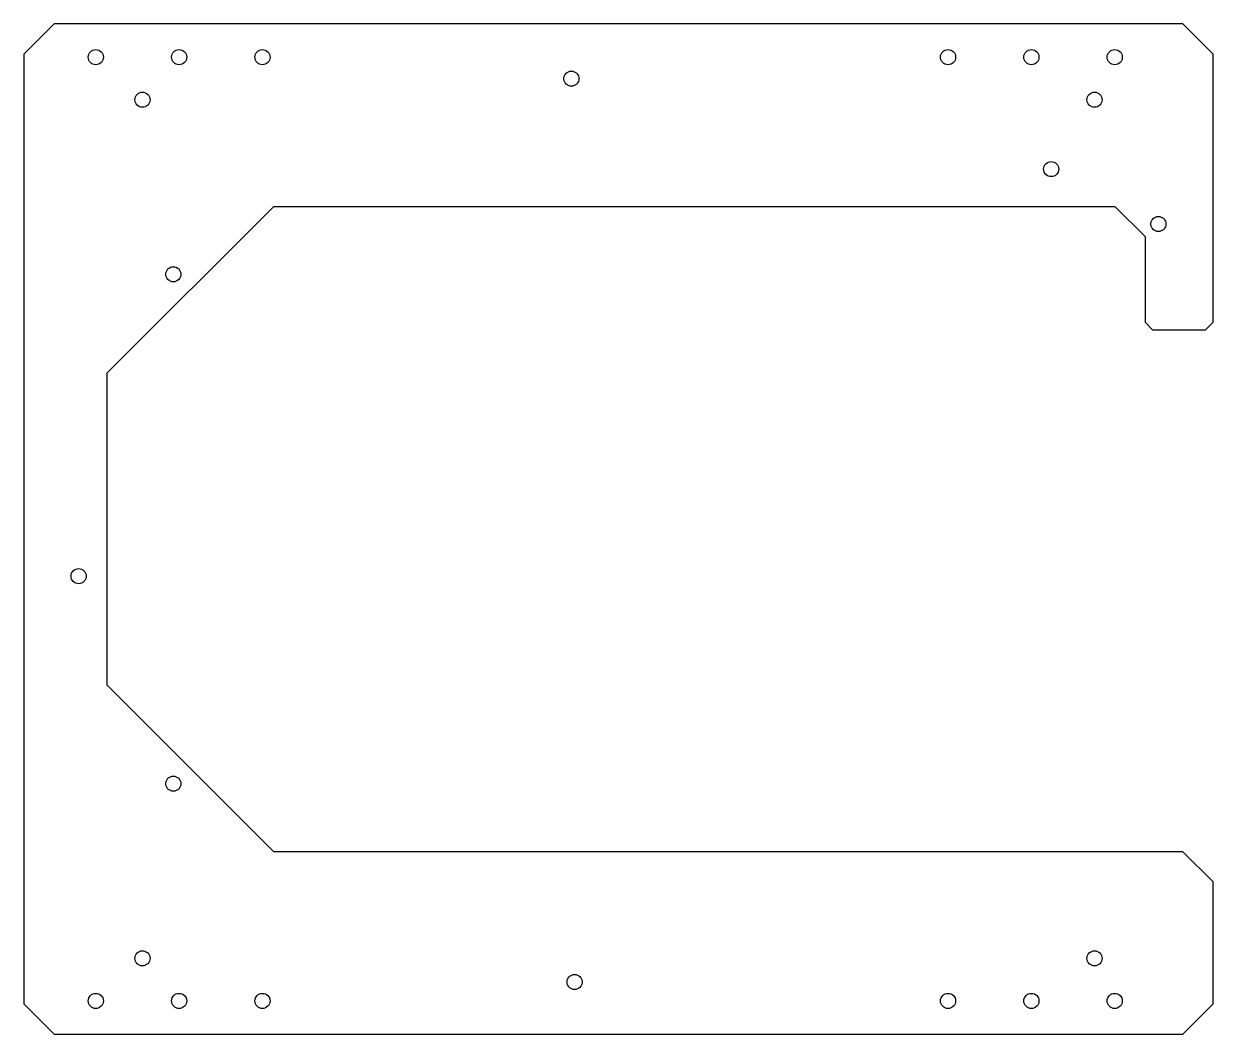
# Model space of a CAD drawing. Header units: millimetres. Extents: x -77 to 80, y -42 to 91.
import ezdxf

# ---------------------------------------------------------------- set-up
doc = ezdxf.new("R2010")
doc.units = ezdxf.units.MM

msp = doc.modelspace()

# ---------------------------------------------------------------- linework, layer by layer
msp.add_lwpolyline([(71.25, 51.81), (72.25, 50.81), (79.25, 50.81), (80.25, 51.81), (80.25, 87.21), (76.25, 91.21), (-72.75, 91.21), (-76.75, 87.21), (-76.75, -38.19), (-72.75, -42.19), (76.25, -42.19), (80.25, -38.19), (80.25, -22.09), (76.25, -18.09), (-43.75, -18.09), (-65.75, 3.91), (-65.75, 45.11), (-43.75, 67.11), (67.25, 67.11), (71.25, 63.11)], close=True)
for centre in [(-67.25, 86.81), (-56.25, 86.81), (-45.25, 86.81), (45.25, 86.81), (56.25, 86.81), (67.25, 86.81), (-4.47, 83.97), (-61.09, 81.19), (64.59, 81.19), (58.87, 72.03), (73.01, 64.78), (-57.01, 58.14), (-69.51, 18.29), (-57.01, -9.11), (-61.09, -32.17), (64.59, -32.17), (-4.04, -35.29), (-67.25, -37.79), (-56.25, -37.79), (-45.25, -37.79), (45.25, -37.79), (56.25, -37.79), (67.25, -37.79)]:
    msp.add_circle(centre, 1)

doc.saveas('drawing.dxf')
